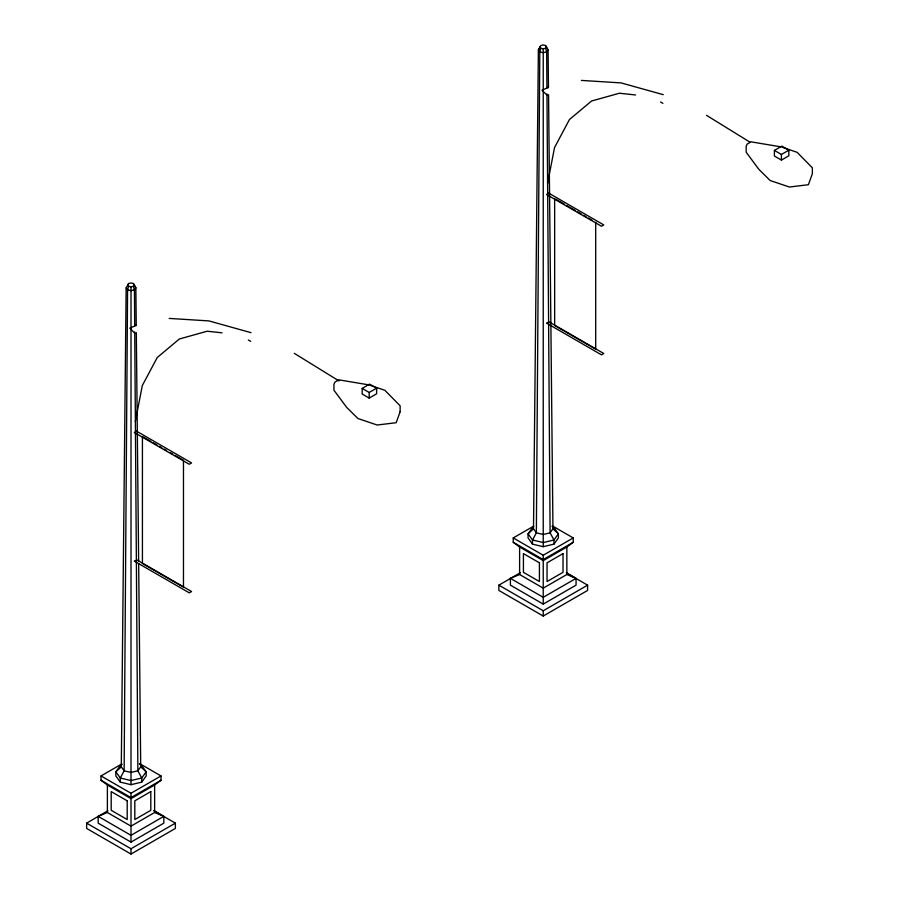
<?xml version="1.0" encoding="UTF-8"?>
<svg xmlns="http://www.w3.org/2000/svg" width="899" height="899" viewBox="0 0 899 899"><rect width="100%" height="100%" fill="white"/><g stroke="black" fill="none" stroke-linecap="round" stroke-linejoin="round"><path stroke-width="1.35" d="M138.66 563.763L140.716 766.847L137.873 770.814L131.007 772.455L124.129 770.814L121.286 766.847L126.152 287.86L128.636 283.511L131.007 282.949L133.378 283.511L135.861 287.86L136.243 325.674M548.547 94.676L552.952 528.848L550.098 532.815L543.232 534.467L536.366 532.815L533.512 528.848L538.377 49.861L540.861 45.512L543.232 44.95L545.603 45.512L548.087 49.861L548.469 87.675M135.356 421.564L142.289 385.592L157.246 357.51L179.328 339.013L207.163 331.225L222.053 332.821M547.581 183.565L554.514 147.605L569.472 119.511L591.553 101.014L619.389 93.238L635.582 94.968M127.658 284.882L128.636 286.253L127.568 289.838L124.129 770.814L120.286 777.995L120.286 782.13L131.007 784.692L141.727 782.13L146.166 775.938L146.166 771.803L141.727 765.622L139.794 764.251M539.883 46.883L540.861 48.254L539.793 51.839L536.366 532.815L532.511 539.996L532.511 544.131L543.232 546.693L553.953 544.131L558.391 537.939L558.391 533.815L553.953 527.623L552.02 526.252M127.568 285.871L128.636 283.511M128.636 286.253L131.007 286.815L133.378 286.253L134.356 284.882M539.793 47.872L538.377 49.861L539.793 51.839L543.232 52.67L546.671 51.839L548.087 49.861M540.861 48.254L543.232 48.816L545.603 48.254L546.581 46.883M532.511 527.623L528.073 533.815L528.073 537.939L532.511 544.131M121.286 766.847L115.847 771.803L115.847 775.938L120.286 782.13M533.512 528.848L528.073 533.815L532.511 539.996L543.232 542.558L553.953 539.996L558.391 533.815L552.952 528.848M121.41 764.161L101.014 775.938L101.014 780.276L107.386 784.984L131.007 798.627L154.628 784.984L161 780.276L161 775.938L139.401 763.465M533.635 526.162L513.239 537.939L513.239 542.277L519.611 546.997L543.232 560.628L566.853 546.997L573.225 542.277L573.225 537.939L552.829 526.162M122.208 764.251L120.286 765.622L115.847 771.803L120.286 777.995L131.007 780.557L141.727 777.995L146.166 771.803L140.716 766.847M362.173 388.413L369.613 384.109L376.625 388.166L376.625 393.784L369.186 398.077L362.173 394.032L362.173 388.413L369.186 392.458L376.625 388.166M774.399 150.414L781.838 146.11L788.85 150.167L788.85 155.785L781.411 160.078L774.399 156.033L774.399 150.414L781.411 154.459L788.85 150.167M135.457 560.448L134.311 561.111L189.273 592.846L191.566 591.52L136.603 559.785M547.682 322.449L546.536 323.112L601.498 354.847L603.791 353.521L548.828 321.786M101.014 775.938L131.007 793.255L161 775.938M513.239 537.939L543.232 555.256L573.225 537.939M153.785 810.684L175.372 823.147L175.372 828.44L131.007 854.05L86.641 828.44L86.641 823.147L107.902 810.741M161 780.276L131.007 797.593L101.014 780.276M567.213 573.382L587.598 585.148L587.598 590.441L543.232 616.051L498.866 590.441L498.866 585.148L520.454 572.685M573.225 542.277L543.232 559.594L513.239 542.277M98.171 816.359L131.007 835.317L163.832 816.359L154.628 812.505L131.007 826.147L107.386 812.505L98.171 816.359L98.171 823.147L131.007 842.105L163.832 823.147L163.832 816.359L154.111 810.741M510.396 578.36L543.232 597.318L576.057 578.36L566.853 574.506L543.232 588.148L519.611 574.506L510.396 578.36L510.396 585.148L543.232 604.106L576.057 585.148L576.057 578.36L566.336 572.742M86.641 823.147L131.007 848.757L175.372 823.147M498.866 585.148L543.232 610.769L587.598 585.148M581.383 80.416L621.119 82.91L663.237 94.665M169.158 318.415L208.894 320.909L251.012 332.664M547.963 86.72L546.929 88.068L542.018 90.158L546.974 95.204M135.738 324.719L134.704 326.067L129.793 328.146L134.749 333.203M780.95 146.852L751.047 141.84L747.193 144.065L746.159 146.267L746.159 152.212L758.936 169.428L770.173 180.53L789.389 187.014L808.392 184.722L812.359 173.754L812.359 167.81L797.098 152.302L782.197 147.267M660.574 102.003L662.9 103.34M555.863 199.252L564.314 204.129M566.73 205.523L575.18 210.4M577.585 211.793L581.215 213.883M583.62 215.277L586.036 216.67M588.452 218.064L592.07 220.154M248.349 340.002L250.675 341.339M150.875 441.42L142.424 436.543L142.424 563.482L183.475 587.171L183.475 460.243L175.024 455.366M153.291 442.814L156.909 444.915M159.325 446.309L161.741 447.702M164.157 449.095L166.573 450.489M170.192 452.579L172.608 453.973M706.502 115.33L750.081 142.233M294.276 353.329L339.035 380.962M126.152 287.86L127.568 289.838L131.007 290.658L134.445 289.838L135.861 287.86L133.378 283.511M545.603 45.512L546.671 47.872M545.603 48.254L546.671 51.839L546.929 88.304M133.378 286.253L134.445 289.838L134.704 326.303M136.322 332.675L138.637 560.965M546.963 93.912L550.098 532.815L553.953 539.996L553.953 544.131M134.738 331.911L137.873 770.814L141.727 777.995L141.727 782.13M781.411 154.459L781.411 160.078M595.7 222.244L595.7 349.183L554.649 325.483L554.649 198.555M566.853 546.997L566.853 574.506M543.232 48.816L543.232 546.693M543.232 555.256L543.232 604.106M543.232 610.769L543.232 616.051M519.611 546.997L519.611 574.506M369.186 392.458L369.186 398.077M154.628 784.984L154.628 812.505M131.007 286.815L131.007 784.692M131.007 793.255L131.007 842.105M131.007 848.757L131.007 854.05M107.386 784.984L107.386 812.505M400.134 411.753L396.167 422.721L377.164 425.013L357.948 418.529L346.711 407.427L333.934 390.211L333.934 384.266L334.967 382.064L338.822 379.839L368.725 384.851L384.873 390.301L400.134 405.809L400.134 411.753M136.603 431.205L134.311 432.52L189.273 464.255L191.566 462.929L136.603 431.205M548.828 193.206L546.536 194.521L601.498 226.256L603.791 224.941L548.828 193.206M150.807 791.592L134.816 800.829L134.816 819.54L150.807 810.302L150.807 791.592M563.032 553.593L547.042 562.83L547.042 581.541L563.032 572.303L563.032 553.593M539.422 562.83L523.42 553.593L523.42 572.303L539.422 581.541L539.422 562.83M127.197 800.829L111.195 791.592L111.195 810.302L127.197 819.54L127.197 800.829"/></g></svg>
